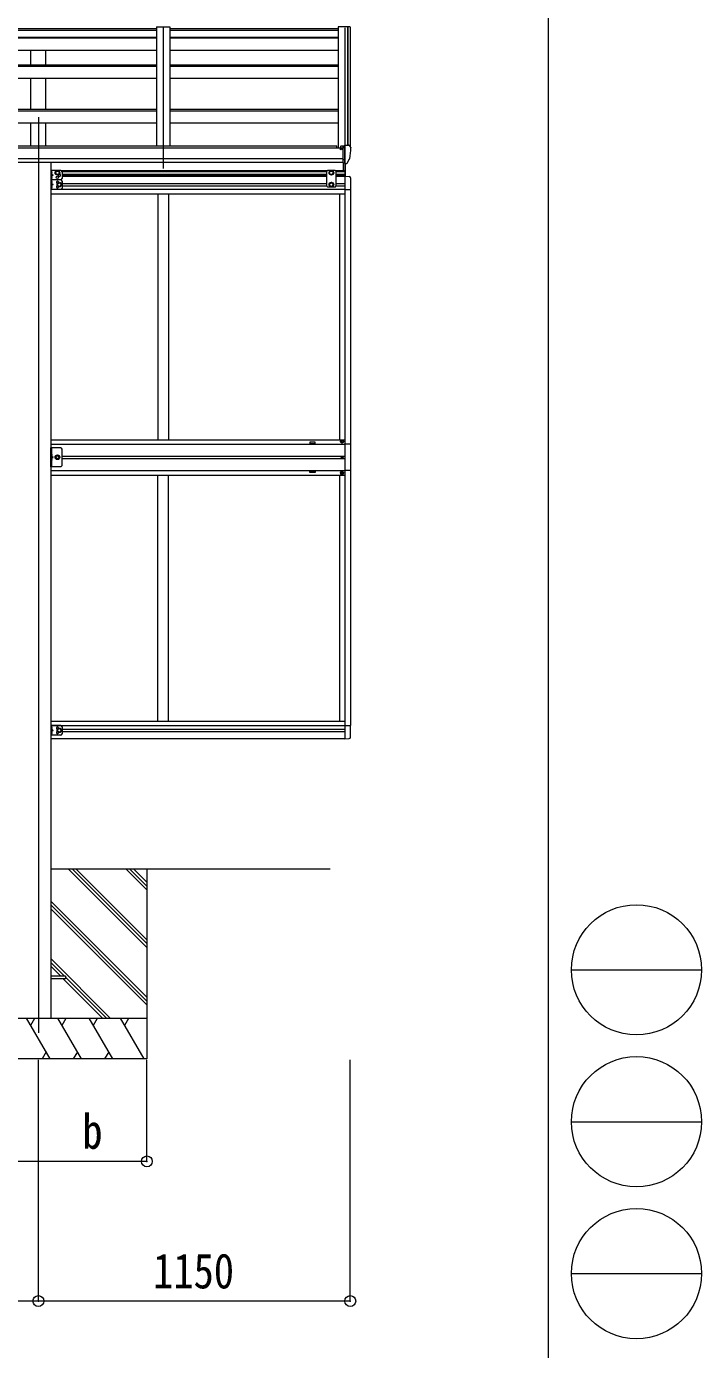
# Model space of a CAD drawing. Units: millimetres at full size, sheet at 1:40; details may follow other scales. Extents: x -11181 to 11305, y -7804 to 7716.
# Drawn here: x 8816 to 11305, y -2844 to 2035 of the extents above; entities that cross this region are included whole.
import ezdxf
from ezdxf.enums import TextEntityAlignment as Align

# ---------------------------------------------------------------- set-up
doc = ezdxf.new("R2010")
doc.units = ezdxf.units.MM
doc.header["$LTSCALE"] = 40
doc.header["$PDMODE"] = 32
doc.header["$PDSIZE"] = 40
for name, color, linetype, lineweight in [('0-0_0', 7, 'Continuous', 9), ('0-1_本体', 4, 'Continuous', 9), ('0-2_部品', 7, 'Continuous', 9), ('0-8_PARTS2', 2, 'Continuous', 9), ('0-A_寸法', 6, 'Continuous', 9), ('1-1_GLASS', 4, 'Continuous', 9), ('1-2_GLASS_SEAL', 7, 'Continuous', 9), ('F-0_240', 7, 'Continuous', 9)]:
    doc.layers.add(name, color=color, linetype=linetype, lineweight=lineweight)
doc.styles.add('ＭＳ ゴシック', font='')
doc.styles.get('ＭＳ ゴシック').set_extended_font_data('MS Gothic')

msp = doc.modelspace()

# ---------------------------------------------------------------- linework, layer by layer
at = {"layer": '0-0_0'}
for p, q in [((9935.89, -1071.97), (8905.09, -1071.97)), ((9259.89, -1360.98), (8970.87, -1071.97)), ((9259.89, -1346.83), (8985.01, -1071.97)), ((9259.89, -1332.69), (8999.16, -1071.97)), ((9259.89, -1148.85), (9183.01, -1071.97)), ((9259.89, -1134.7), (9197.15, -1071.97)), ((9259.89, -1120.56), (9211.29, -1071.97)), ((9259.89, -1071.97), (9259.89, -1771.97)), ((9259.89, -1544.82), (8905.09, -1190.03)), ((9259.89, -1558.97), (8905.09, -1204.17)), ((9259.89, -1573.11), (8905.09, -1218.31)), ((9124.9, -1621.97), (8905.09, -1402.16)), ((8956.24, -1467.46), (8905.09, -1416.3)), ((8942.1, -1467.46), (8905.09, -1430.44)), ((9096.61, -1621.97), (8951.1, -1476.46)), ((9110.75, -1621.97), (8959.89, -1471.1)), ((8459.89, -1621.97), (9259.89, -1621.97)), ((8903.19, -1771.97), (8816.59, -1621.97)), ((8831.59, -1647.95), (8846.59, -1621.96)), ((9018.66, -1771.97), (8932.06, -1621.97)), ((8947.06, -1647.95), (8962.06, -1621.97)), ((9134.13, -1771.97), (9047.53, -1621.97)), ((9062.53, -1647.95), (9077.53, -1621.97)), ((9249.6, -1771.97), (9163, -1621.97)), ((9178, -1647.95), (9193, -1621.97)), ((8888.19, -1745.99), (8873.19, -1771.97)), ((9003.66, -1745.99), (8988.66, -1771.97)), ((9119.13, -1745.99), (9104.13, -1771.97)), ((9259.89, -1771.97), (8459.89, -1771.97))]:
    msp.add_line(p, q, dxfattribs=at)
at = {"layer": '0-1_本体'}
for p, q in [((9294.89, 2020.24), (8674.89, 2020.24)), ((9294.89, 2033.24), (9294.89, 1593.95)), ((9294.89, 2033.24), (9344.89, 2033.24)), ((9344.89, 2033.24), (9344.89, 1593.95)), ((9964.89, 2020.24), (9344.89, 2020.24)), ((9345.09, 2027.17), (9965.09, 2027.17)), ((9964.89, 2033.24), (9964.89, 1587.24)), ((10000.81, 2033.04), (10000.19, 2031.42)), ((10000.89, 2033.15), (10000.89, 1597.42)), ((10008.94, 2032.82), (10001.1, 2033.23)), ((10009.88, 2031.94), (10009.89, 1590.88)), ((9294.89, 1993.53), (8674.89, 1993.53)), ((9294.89, 1990.95), (8674.89, 1990.95)), ((9964.89, 1993.53), (9344.89, 1993.53)), ((9964.89, 1990.95), (9344.89, 1990.95)), ((9294.89, 1946.21), (8674.89, 1946.21)), ((8832.39, 1892.48), (8832.39, 1946.21)), ((8887.39, 1892.48), (8887.39, 1946.21)), ((9964.89, 1946.21), (9344.89, 1946.21)), ((9294.89, 1892.48), (8674.89, 1892.48)), ((9294.89, 1886.91), (8674.89, 1886.91)), ((9964.89, 1892.48), (9344.89, 1892.48)), ((9964.89, 1886.91), (9344.89, 1886.91)), ((9294.89, 1842.91), (8674.89, 1842.91)), ((8832.39, 1728.83), (8832.39, 1842.91)), ((8887.39, 1728.83), (8887.39, 1842.91)), ((9964.89, 1842.91), (9344.89, 1842.91)), ((9294.89, 1728.83), (8674.89, 1728.83)), ((9294.89, 1722.03), (8674.89, 1722.03)), ((9964.89, 1728.83), (9344.89, 1728.83)), ((9964.89, 1722.03), (9344.89, 1722.03)), ((9294.89, 1678.48), (8674.89, 1678.48)), ((8832.39, 1593.95), (8832.39, 1678.48)), ((8887.39, 1593.95), (8887.39, 1678.48)), ((9964.89, 1678.48), (9344.89, 1678.48)), ((4636.39, 1587.24), (9983.39, 1587.24)), ((4659.89, 1593.95), (9959.89, 1593.95)), ((9959.89, 1587.24), (9959.89, 1593.95)), ((9983.39, 1546.02), (4636.39, 1546.02)), ((4636.39, 1534.17), (9983.39, 1534.25)), ((8905.09, 1534.08), (8905.09, -1621.99))]:
    msp.add_line(p, q, dxfattribs=at)
msp.add_lwpolyline([(10000.19, 1597.42), (10000.19, 2033.24), (9964.89, 2033.24)], dxfattribs=at)
msp.add_circle((9975.91, 1582.51), 3, dxfattribs=at)
for centre, radius, start, end in [((10001.09, 2032.93), 0.301, 87.13321, 158.93673), ((10008.89, 2031.82), 1, 6.67014, 87)]:
    msp.add_arc(centre, radius, start, end, dxfattribs=at)
at = {"layer": '0-2_部品'}
for p, q in [((8675.09, 2027.17), (9295.09, 2027.17)), ((9973.59, 1591.58), (9973.59, 1587.25)), ((9988.59, 1592.75), (9974.59, 1592.69)), ((9978.09, 1592.71), (9978.09, 1594.6)), ((9978.59, 1582.52), (9978.29, 1582.52)), ((9979.11, 1582.52), (9978.59, 1582.52)), ((9978.91, 1595.02), (9988.59, 1595.74)), ((9983.59, 1587.7), (9990.09, 1588.1)), ((9988.59, 1596.52), (9990.09, 1596.52)), ((9988.59, 1596.52), (9988.59, 1590.35)), ((9990.09, 1528.94), (9990.09, 1597.43)), ((10005.18, 1596.87), (10009.24, 1591.06)), ((10012.09, 1588.06), (10012.09, 1587.43)), ((9983.59, 1532.13), (9989.09, 1532.13)), ((9989.59, 1531.13), (9989.09, 1532.13)), ((9990.09, 1531.13), (9989.59, 1531.13)), ((9991.59, 1529.03), (9990.09, 1528.94)), ((9991.59, 1529.03), (9995.3, 1529.25)), ((9997.71, 1530.75), (10007.46, 1546.13))]:
    msp.add_line(p, q, dxfattribs=at)
at = {"layer": '0-2_部品', "color": 4}
for p, q in [((8960.09, -1467.46), (8905.09, -1467.46)), ((8960.09, -1476.46), (8905.09, -1476.46)), ((8960.09, -1467.46), (8960.09, -1476.46))]:
    msp.add_line(p, q, dxfattribs=at)
at = {"layer": '0-2_部品'}
for points in [[(9973.59, 1584.14), (9973.59, 1582.52), (9973.11, 1582.52)], [(9978.29, 1583.71), (9978.29, 1582.52), (9973.59, 1582.52)], [(9978.91, 1595.02), (9978.74, 1595), (9978.59, 1594.97), (9978.44, 1594.93), (9978.32, 1594.88), (9978.22, 1594.82), (9978.15, 1594.75), (9978.1, 1594.68), (9978.09, 1594.6)], [(9983.59, 1532.13), (9983.59, 1590.35), (9988.59, 1590.35)], [(9990.09, 1597.43), (10002.09, 1597.43), (10004.42, 1597.29)], [(9990.09, 1542.82), (9986.92, 1543.23), (9983.59, 1543.66)]]:
    msp.add_lwpolyline(points, dxfattribs=at)
for centre, radius, start, end in [((9976.09, 1582.52), 2.5, 28.35764, 180), ((9976.09, 1582.52), 2.5, 0, 28.35764), ((10004.36, 1596.29), 1, 35, 86.5), ((9819.6, 1587.44), 192.49, 347.8767, 359.9992), ((10009.09, 1588.06), 3, 0, 87), ((9995.11, 1532.25), 3, 273.5, 330), ((10004.86, 1547.63), 3, 330, 348.16652)]:
    msp.add_arc(centre, radius, start, end, dxfattribs=at)
msp.add_ellipse((9974.59, 1591.59), major_axis=(0.02, 1.1), ratio=0.906239, start_param=0.0206394, end_param=1.5914357, dxfattribs=at)
at = {"layer": '0-8_PARTS2'}
for p, q in [((9319.89, 2030.11), (9319.89, 1510.83)), ((9989.89, 2030.11), (9989.89, 1510.83)), ((8859.89, 1699.63), (8859.89, -1675.6))]:
    msp.add_line(p, q, dxfattribs=at)
at = {"layer": '0-A_寸法'}
for p, q in [((8859.89, -2664.84), (8859.89, -1775.45)), ((9259.89, -2149.86), (9259.89, -1775.45)), ((10009.88, -2664.84), (10009.88, -1775.45)), ((9259.89, -2149.86), (8459.89, -2149.86)), ((8859.89, -2664.84), (5759.89, -2664.84)), ((10009.88, -2664.84), (8859.89, -2664.84))]:
    msp.add_line(p, q, dxfattribs=at)
for p in [(9259.89, -2149.86), (8859.89, -2664.84), (10009.88, -2664.84)]:
    msp.add_point(p, dxfattribs=at)
at = {"layer": '1-1_GLASS'}
for p, q in [((8945.09, 1502.92), (9925.59, 1502.92)), ((8947.06, 1499.42), (9922.59, 1499.42)), ((8947.09, 1490.42), (9922.59, 1490.42)), ((8947.09, 1486.92), (9922.59, 1486.92)), ((9922.59, 1481.92), (8947.09, 1481.92)), ((9954.59, 1502.92), (9990.09, 1502.92)), ((9957.59, 1499.42), (9990.09, 1499.42)), ((9957.59, 1490.42), (9990.09, 1490.42)), ((9957.59, 1486.92), (9990.09, 1486.92)), ((9990.09, 1481.92), (9957.59, 1481.92)), ((9990.09, 1482.62), (9990.09, 445.42)), ((9990.09, 1433.42), (8905.09, 1433.42)), ((8905.09, 1417.42), (9990.09, 1417.42)), ((8947.09, 1455.92), (9922.59, 1455.92)), ((8947.09, 1446.92), (9922.59, 1446.92)), ((9299.89, 1417.42), (9299.89, 510.42)), ((9339.89, 1417.42), (9339.89, 510.42)), ((9957.59, 1455.92), (9990.09, 1455.92)), ((9957.59, 1446.92), (9990.09, 1446.92)), ((9970.09, 1417.42), (9970.09, 510.42)), ((9970.09, 1417.42), (9970.09, 510.42)), ((10010.09, 1433.22), (10010.09, 494.62)), ((8905.09, 510.42), (9990.09, 510.42)), ((8905.09, 494.42), (9990.09, 494.42)), ((8947.09, 449.87), (9990.09, 449.87)), ((9990.09, 440.87), (8947.09, 440.87)), ((9990.09, 445.62), (9990.09, -591.58)), ((9990.09, 396.42), (8905.09, 396.42)), ((10010.09, 396.22), (10010.09, -542.38)), ((8905.09, 380.42), (9990.09, 380.42)), ((9299.89, -526.58), (9299.89, 380.42)), ((9339.89, -526.58), (9339.89, 380.42)), ((9970.09, 380.42), (9970.09, -526.58)), ((9970.09, 380.42), (9970.09, -526.58)), ((8905.09, -526.58), (9990.09, -526.58)), ((9990.09, -526.58), (9990.09, -542.58)), ((8905.09, -542.58), (9990.09, -542.58)), ((8947.09, -556.08), (9990.09, -556.08)), ((8947.09, -565.08), (9990.09, -565.08)), ((8905.09, -591.08), (9990.09, -591.08))]:
    msp.add_line(p, q, dxfattribs=at)
for points in [[(9860.09, 497.43), (9880.09, 497.43), (9880.09, 502.43), (9860.09, 502.43)], [(9860.09, 395.43), (9880.09, 395.43), (9880.09, 390.43), (9860.09, 390.43)]]:
    msp.add_lwpolyline(points, close=True, dxfattribs=at)
at = {"layer": '1-2_GLASS_SEAL'}
for p, q in [((9984.59, 1502.92), (9984.59, 1532.13)), ((9990.09, 1528.93), (9990.09, 1482.42)), ((9991.59, 1482.42), (9991.59, 1529.02)), ((8905.09, 1503.92), (8905.09, 1468.92)), ((8942.09, 1503.92), (8905.09, 1503.92)), ((8905.09, 1468.92), (8905.09, 1433.92)), ((8942.09, 1468.92), (8905.09, 1468.92)), ((8942.09, 1468.92), (8905.09, 1468.92)), ((8907.59, 1503.92), (8907.59, 1468.92)), ((8908.09, 1491.42), (8907.59, 1491.51)), ((8907.59, 1486.42), (8914.59, 1486.42)), ((8908.09, 1473.42), (8907.59, 1473.51)), ((8907.59, 1468.92), (8907.59, 1433.92)), ((8908.09, 1499.42), (8908.89, 1499.28)), ((8908.09, 1491.42), (8908.89, 1491.57)), ((8908.09, 1481.42), (8908.89, 1481.28)), ((8908.09, 1473.42), (8908.89, 1473.57)), ((8908.09, 1464.42), (8908.89, 1464.28)), ((8947.09, 1498.92), (8947.09, 1473.92)), ((8947.09, 1463.92), (8947.09, 1438.92)), ((9926.59, 1503.92), (9922.59, 1499.92)), ((9922.59, 1499.92), (9922.59, 1446.43)), ((9953.59, 1503.92), (9926.59, 1503.92)), ((9953.59, 1503.92), (9957.59, 1499.92)), ((9957.59, 1446.43), (9957.59, 1499.92)), ((9990.09, 1482.42), (10005.37, 1481.62)), ((10010.59, 1476.13), (10010.59, 1433.22)), ((8942.09, 1433.92), (8905.09, 1433.92)), ((8908.09, 1456.42), (8907.59, 1456.51)), ((8907.59, 1451.42), (8914.59, 1451.42)), ((8908.09, 1438.42), (8907.59, 1438.51)), ((8908.09, 1456.42), (8908.89, 1456.57)), ((8908.09, 1446.42), (8908.89, 1446.28)), ((8908.09, 1438.42), (8908.89, 1438.57)), ((9926.59, 1442.43), (9922.59, 1446.43)), ((9953.59, 1442.43), (9926.59, 1442.43)), ((9940.09, 1458.93), (9933.59, 1455.18)), ((9933.59, 1455.18), (9933.59, 1447.67)), ((9933.59, 1447.67), (9940.09, 1443.92)), ((9946.59, 1455.18), (9940.09, 1458.93)), ((9940.09, 1443.92), (9946.59, 1447.67)), ((9946.59, 1447.67), (9946.59, 1455.18)), ((9953.59, 1442.43), (9957.59, 1446.43)), ((9990.09, 1433.22), (10010.59, 1433.22)), ((9977.59, 504.93), (9976.59, 504.93)), ((9980.59, 503.93), (9981.59, 503.93)), ((8942.09, 481.37), (8905.09, 481.37)), ((8907.59, 481.37), (8907.59, 411.37)), ((8908.09, 451.37), (8907.59, 451.46)), ((8907.59, 451.37), (8914.59, 446.37)), ((8907.59, 446.37), (8914.59, 446.37)), ((8907.59, 441.37), (8914.59, 446.37)), ((8908.09, 459.37), (8908.89, 459.23)), ((8908.09, 451.37), (8908.89, 451.51)), ((8908.09, 441.37), (8908.89, 441.23)), ((8947.09, 416.37), (8947.09, 476.37)), ((9978.86, 446.02), (9978.04, 446.02)), ((9981.32, 446.84), (9982.14, 446.84)), ((8908.09, 433.37), (8907.59, 433.46)), ((8908.09, 433.37), (8908.89, 433.51)), ((9977.59, 387.93), (9976.59, 387.93)), ((9980.59, 388.93), (9981.59, 388.93)), ((8905.09, -543.08), (8905.09, -578.08)), ((8942.09, -543.08), (8905.09, -543.08)), ((8942.09, -578.08), (8905.09, -578.08)), ((8907.59, -543.08), (8907.59, -578.08)), ((8908.09, -555.58), (8907.59, -555.49)), ((8907.59, -560.58), (8914.59, -560.58)), ((8908.09, -573.58), (8907.59, -573.49)), ((8908.09, -547.58), (8908.89, -547.72)), ((8908.09, -555.58), (8908.89, -555.43)), ((8908.09, -565.58), (8908.89, -565.72)), ((8908.09, -573.58), (8908.89, -573.43)), ((8947.09, -548.08), (8947.09, -573.08)), ((9990.09, -542.38), (10010.59, -542.38)), ((10010.59, -585.29), (10010.59, -542.38)), ((9990.09, -591.58), (10005.37, -590.78))]:
    msp.add_line(p, q, dxfattribs=at)
for points in [[(8907.2, 1495.42), (8907.83, 1496.61), (8910.07, 1497.72)], [(8907.2, 1495.42), (8907.83, 1494.24), (8910.07, 1493.12)], [(8907.2, 1477.42), (8907.83, 1478.61), (8910.07, 1479.72)], [(8907.2, 1477.42), (8907.83, 1476.24), (8910.07, 1475.12)], [(8908.09, 1491.42), (8908.09, 1499.42), (8907.59, 1499.34), (8907.59, 1491.51)], [(8907.59, 1491.42), (8914.59, 1486.42), (8907.59, 1481.42)], [(8908.09, 1473.42), (8908.09, 1481.42), (8907.59, 1481.34), (8907.59, 1473.51)], [(8908.09, 1456.42), (8908.09, 1464.42), (8907.59, 1464.34), (8907.59, 1456.51)], [(9933.59, 1498.68), (9940.09, 1502.43), (9946.59, 1498.68)], [(9946.59, 1498.68), (9946.59, 1491.17), (9940.09, 1487.42), (9933.59, 1491.17), (9933.59, 1498.68)], [(8907.2, 1460.42), (8907.83, 1461.61), (8910.07, 1462.72)], [(8907.2, 1460.42), (8907.83, 1459.24), (8910.07, 1458.12)], [(8907.2, 1442.42), (8907.83, 1443.61), (8910.07, 1444.72)], [(8907.2, 1442.42), (8907.83, 1441.24), (8910.07, 1440.12)], [(8907.59, 1456.42), (8914.59, 1451.42), (8907.59, 1446.42)], [(8908.09, 1438.42), (8908.09, 1446.42), (8907.59, 1446.34), (8907.59, 1438.51)], [(9976.59, 504.93), (9976.59, 503.93), (9977.59, 503.93)], [(9979.59, 505.93), (9979.59, 506.93), (9978.59, 506.93), (9978.59, 505.93)], [(9978.59, 502.93), (9978.59, 501.93), (9979.59, 501.93), (9979.59, 502.93)], [(9981.59, 503.93), (9981.59, 504.93), (9980.59, 504.93)], [(9990.09, 495.43), (10010.79, 495.43), (10010.79, 397.43), (9990.09, 397.43)], [(8942.09, 411.37), (8905.09, 411.37), (8905.09, 481.37)], [(8907.2, 455.37), (8907.83, 456.56), (8910.07, 457.67)], [(8907.2, 455.37), (8907.83, 454.18), (8910.07, 453.07)], [(8907.2, 437.37), (8907.83, 438.56), (8910.07, 439.67)], [(8908.09, 451.37), (8908.09, 459.37), (8907.59, 459.28), (8907.59, 451.46)], [(8908.09, 433.37), (8908.09, 441.37), (8907.59, 441.28), (8907.59, 433.46)], [(9978.04, 446.02), (9978.04, 446.84), (9978.86, 446.84)], [(9979.68, 447.66), (9979.68, 448.48), (9980.5, 448.48), (9980.5, 447.66)], [(9980.5, 445.2), (9980.5, 444.38), (9979.68, 444.38), (9979.68, 445.2)], [(9982.14, 446.84), (9982.14, 446.02), (9981.32, 446.02)], [(8907.2, 437.37), (8907.83, 436.18), (8910.07, 435.07)], [(9978.59, 389.93), (9978.59, 390.93), (9979.59, 390.93), (9979.59, 389.93)], [(9976.59, 387.93), (9976.59, 388.93), (9977.59, 388.93)], [(9979.59, 386.93), (9979.59, 385.93), (9978.59, 385.93), (9978.59, 386.93)], [(9981.59, 388.93), (9981.59, 387.93), (9980.59, 387.93)], [(8907.2, -551.58), (8907.83, -550.39), (8910.07, -549.28)], [(8907.2, -551.58), (8907.83, -552.76), (8910.07, -553.88)], [(8907.2, -569.58), (8907.83, -568.39), (8910.07, -567.28)], [(8907.2, -569.58), (8907.83, -570.76), (8910.07, -571.88)], [(8908.09, -555.58), (8908.09, -547.58), (8907.59, -547.66), (8907.59, -555.49)], [(8907.59, -555.58), (8914.59, -560.58), (8907.59, -565.58)], [(8908.09, -573.58), (8908.09, -565.58), (8907.59, -565.66), (8907.59, -573.49)]]:
    msp.add_lwpolyline(points, dxfattribs=at)
for points in [[(8930.09, 1487.42), (8923.59, 1491.17), (8923.59, 1498.68), (8930.09, 1502.43), (8936.59, 1498.68), (8936.59, 1491.17)], [(8937.09, 1443.92), (8930.59, 1447.67), (8930.59, 1455.18), (8937.09, 1458.93), (8943.59, 1455.18), (8943.59, 1447.67)], [(8922.58, 446.37), (8926.33, 439.87), (8933.84, 439.87), (8937.59, 446.37), (8933.84, 452.87), (8926.33, 452.87)], [(8937.09, -568.08), (8930.59, -564.33), (8930.59, -556.82), (8937.09, -553.07), (8943.59, -556.82), (8943.59, -564.33)]]:
    msp.add_lwpolyline(points, close=True, dxfattribs=at)
for centre, radius in [((8930.09, 1494.92), 8.5), ((8930.09, 1494.92), 7.5), ((8930.09, 1494.92), 6.5), ((8930.09, 1477.92), 4.25), ((9940.09, 1494.92), 8.5), ((9940.09, 1494.92), 7.5), ((9940.09, 1494.92), 6.5), ((8937.09, 1451.42), 8.5), ((8937.09, 1451.42), 7.5), ((8937.09, 1451.42), 6.5), ((9940.09, 1451.42), 8.5), ((9940.09, 1451.42), 7.5), ((9940.09, 1451.42), 6.5), ((9979.09, 504.43), 5.9), ((8930.09, 446.37), 8.5), ((8930.09, 446.37), 7.5), ((8930.09, 446.37), 6.5), ((8930.09, 446.37), 5.5), ((9980.09, 446.43), 3.75), ((9979.09, 388.43), 5.9), ((8937.09, -560.58), 8.5), ((8937.09, -560.58), 7.5), ((8937.09, -560.58), 6.5)]:
    msp.add_circle(centre, radius, dxfattribs=at)
for centre, radius, start, end in [((8908.73, 1498.4), 0.9, 32.05588, 80), ((8908.73, 1492.45), 0.9, 280, 327.94412), ((8908.73, 1480.4), 0.9, 32.05588, 80), ((8908.73, 1474.45), 0.9, 280, 327.94412), ((8908.73, 1463.4), 0.9, 32.05588, 80), ((8903.99, 1495.42), 6.5, 327.94412, 32.05588), ((8903.99, 1477.42), 6.5, 327.94412, 32.05588), ((8903.99, 1460.42), 6.5, 327.94412, 32.05588), ((8930.09, 1459.92), 4.25, 353.70569, 265.23923), ((8937.09, 1486.42), 4.25, 173.70569, 85.23923), ((8942.09, 1498.92), 5, 0, 90), ((8942.09, 1473.92), 5, 270, 0), ((8942.09, 1463.92), 5, 0, 90), ((10005.09, 1476.13), 5.5, 0, 87), ((8908.73, 1457.45), 0.9, 280, 327.94412), ((8908.73, 1445.4), 0.9, 32.05588, 80), ((8908.73, 1439.45), 0.9, 280, 327.94412), ((8903.99, 1442.42), 6.5, 327.94412, 32.05588), ((8930.09, 1442.92), 4.25, 94.76077, 6.29431), ((8942.09, 1438.92), 5, 270, 0), ((9977.59, 505.93), 1, 270, 0), ((9977.59, 502.93), 1, 0, 90), ((9980.59, 505.93), 1, 180, 270), ((9980.59, 502.93), 1, 90, 180), ((8908.73, 458.34), 0.9, 32.05588, 80), ((8908.73, 452.4), 0.9, 280, 327.94412), ((8908.73, 440.34), 0.9, 32.05588, 80), ((8903.99, 455.37), 6.5, 327.94412, 32.05588), ((8903.99, 437.37), 6.5, 327.94412, 32.05588), ((8942.09, 476.37), 5, 0, 90), ((9978.86, 447.66), 0.82, 270, 0), ((9978.86, 445.2), 0.82, 0, 90), ((9981.32, 447.66), 0.82, 180, 270), ((9981.32, 445.2), 0.82, 90, 180), ((8908.73, 434.4), 0.9, 280, 327.94412), ((8942.09, 416.37), 5, 270, 0), ((9977.59, 389.93), 1, 270, 0), ((9977.59, 386.93), 1, 0, 90), ((9980.59, 389.93), 1, 180, 270), ((9980.59, 386.93), 1, 90, 180), ((8908.73, -548.6), 0.9, 32.05588, 80), ((8908.73, -554.55), 0.9, 280, 327.94412), ((8908.73, -566.6), 0.9, 32.05588, 80), ((8908.73, -572.55), 0.9, 280, 327.94412), ((8903.99, -551.58), 6.5, 327.94412, 32.05588), ((8903.99, -569.58), 6.5, 327.94412, 32.05588), ((8930.09, -552.08), 4.25, 353.70569, 265.23923), ((8930.09, -569.08), 4.25, 94.76077, 6.29431), ((8942.09, -548.08), 5, 0, 90), ((8942.09, -573.08), 5, 270, 0), ((10005.09, -585.29), 5.5, 273, 0)]:
    msp.add_arc(centre, radius, start, end, dxfattribs=at)
at = {"layer": 'F-0_240', "color": 5}
msp.add_line((10739.39, 7716.46), (10739.39, -7803.54), dxfattribs=at)
at = {"layer": 'F-0_240', "color": 4}
for p, q in [((10824.88, -1443.54), (11304.88, -1443.54)), ((10824.88, -2003.54), (11304.88, -2003.54)), ((10824.88, -2563.54), (11304.88, -2563.54))]:
    msp.add_line(p, q, dxfattribs=at)
for centre in [(11064.88, -1443.54), (11064.88, -2003.54), (11064.88, -2563.54)]:
    msp.add_circle(centre, 240, dxfattribs=at)

# ---------------------------------------------------------------- texts
at = {"layer": '0-A_寸法', "color": 7, "style": 'ＭＳ ゴシック', "width": 0.85}
for s, p in [('b', (9021.89, -2141.86)), ('1150', (9282.88, -2656.84))]:
    msp.add_text(s, height=129, dxfattribs=at).set_placement(p, align=Align.BOTTOM_LEFT)

doc.saveas('drawing.dxf')
